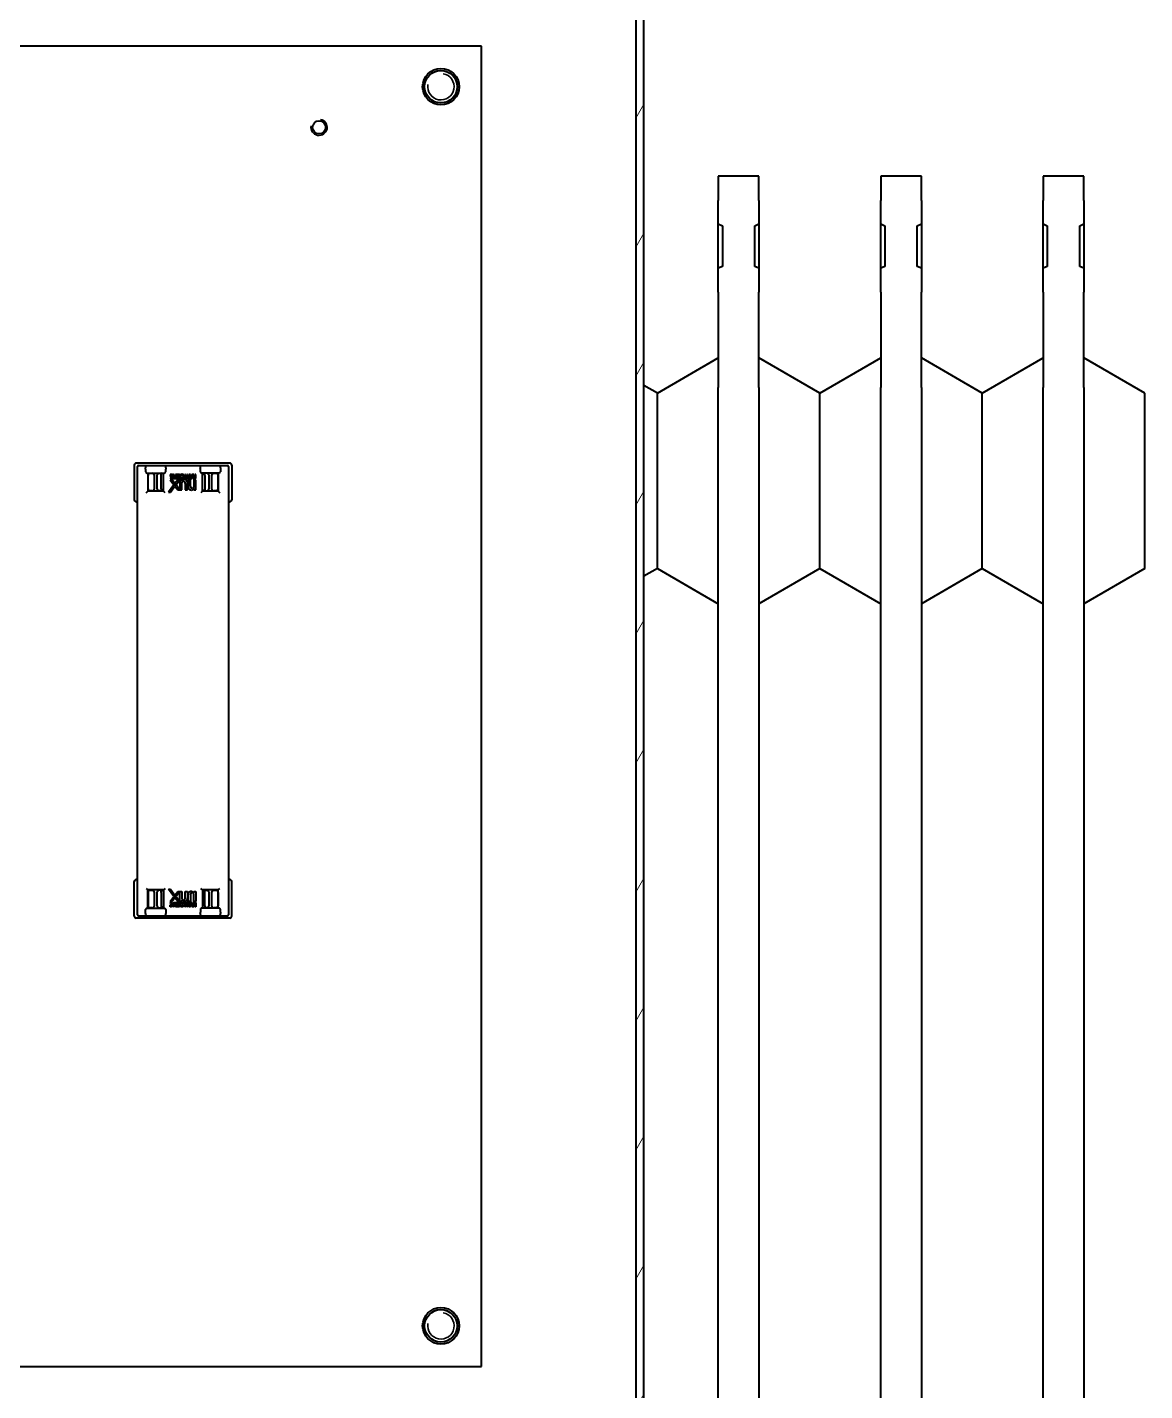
# Model space of a CAD drawing. Header units: millimetres. Extents: x 0 to 4205, y 0 to 2970.
# Drawn here: x 1960.5 to 2235.6, y 2294.3 to 2629.9 of the extents above; entities that cross this region are included whole.
import ezdxf

# ---------------------------------------------------------------- set-up
doc = ezdxf.new("R2010")
doc.units = ezdxf.units.MM
doc.header["$LTSCALE"] = 5
for name, color, linetype, lineweight in [('가시적인 것(ISO)', 3, 'Continuous', 40), ('가시적인 좁은 것(ISO)', 3, 'Continuous', 35), ('해치(ISO)', 7, 'Continuous', 18)]:
    doc.layers.add(name, color=color, linetype=linetype, lineweight=lineweight)

msp = doc.modelspace()

# ---------------------------------------------------------------- hatches: boundary and pattern name
at = {"layer": '해치(ISO)'}
h = msp.add_hatch(dxfattribs=at)
h.set_pattern_fill('ANSI31', color=256, scale=127, angle=14.99998, style=0)
h.set_pattern_definition([(60, (0, 0), (-13.74815, 7.937505), [])])
h.paths.add_polyline_path([(2112.348, 2655.227), (1685.348, 2655.227), (1685.348, 2270.227), (2112.348, 2270.227)])
h.paths.add_polyline_path([(1687.348, 2653.227), (2110.348, 2653.227), (2110.348, 2272.227), (1687.348, 2272.227)], flags=0)

# ---------------------------------------------------------------- linework, layer by layer
at = {"layer": '가시적인 것(ISO)'}
for p, q in [((2112.348, 2270.227), (2112.348, 2655.227)), ((2110.348, 2653.227), (2110.348, 2272.227)), ((2072.348, 2625.227), (1725.348, 2625.227)), ((2072.348, 2300.227), (2072.348, 2625.227)), ((2130.648, 2593.227), (2130.648, 2587.197)), ((2140.648, 2593.227), (2130.648, 2593.227)), ((2140.648, 2587.197), (2140.648, 2593.227)), ((2170.648, 2593.227), (2170.648, 2587.197)), ((2180.648, 2593.227), (2170.648, 2593.227)), ((2180.648, 2587.197), (2180.648, 2593.227)), ((2210.648, 2593.227), (2210.648, 2587.197)), ((2220.648, 2593.227), (2210.648, 2593.227)), ((2220.648, 2587.197), (2220.648, 2593.227)), ((2130.648, 2581.447), (2130.648, 2587.197)), ((2140.648, 2587.197), (2140.648, 2581.447)), ((2170.648, 2581.447), (2170.648, 2587.197)), ((2180.648, 2587.197), (2180.648, 2581.447)), ((2210.648, 2581.447), (2210.648, 2587.197)), ((2220.648, 2587.197), (2220.648, 2581.447)), ((2130.648, 2581.447), (2131.648, 2581.013)), ((2130.648, 2570.528), (2130.648, 2581.447)), ((2131.648, 2581.013), (2131.648, 2570.961)), ((2139.648, 2581.013), (2140.648, 2581.447)), ((2139.648, 2570.961), (2139.648, 2581.013)), ((2140.648, 2581.447), (2140.648, 2570.528)), ((2170.648, 2581.447), (2171.648, 2581.013)), ((2170.648, 2570.528), (2170.648, 2581.447)), ((2171.648, 2581.013), (2171.648, 2570.961)), ((2179.648, 2581.013), (2180.648, 2581.447)), ((2179.648, 2570.961), (2179.648, 2581.013)), ((2180.648, 2581.447), (2180.648, 2570.528)), ((2210.648, 2581.447), (2211.648, 2581.013)), ((2210.648, 2570.528), (2210.648, 2581.447)), ((2211.648, 2581.013), (2211.648, 2570.961)), ((2219.648, 2581.013), (2220.648, 2581.447)), ((2219.648, 2570.961), (2219.648, 2581.013)), ((2220.648, 2581.447), (2220.648, 2570.528)), ((2131.648, 2570.961), (2130.648, 2570.528)), ((2140.648, 2570.528), (2139.648, 2570.961)), ((2171.648, 2570.961), (2170.648, 2570.528)), ((2180.648, 2570.528), (2179.648, 2570.961)), ((2211.648, 2570.961), (2210.648, 2570.528)), ((2220.648, 2570.528), (2219.648, 2570.961)), ((2130.648, 2564.686), (2130.648, 2570.528)), ((2140.648, 2570.528), (2140.648, 2564.686)), ((2170.648, 2564.686), (2170.648, 2570.528)), ((2180.648, 2570.528), (2180.648, 2564.686)), ((2210.648, 2564.686), (2210.648, 2570.528)), ((2220.648, 2570.528), (2220.648, 2564.686)), ((2130.648, 2564.686), (2130.648, 2541.193)), ((2140.648, 2541.193), (2140.648, 2564.686)), ((2170.648, 2564.686), (2170.648, 2541.193)), ((2180.648, 2541.193), (2180.648, 2564.686)), ((2210.648, 2564.686), (2210.648, 2541.193)), ((2220.648, 2541.193), (2220.648, 2564.686)), ((2115.648, 2539.817), (2130.648, 2548.477)), ((2155.648, 2539.817), (2140.648, 2548.477)), ((2155.648, 2539.817), (2170.648, 2548.477)), ((2195.648, 2539.817), (2180.648, 2548.477)), ((2195.648, 2539.817), (2210.648, 2548.477)), ((2235.648, 2539.817), (2220.648, 2548.477)), ((2115.648, 2539.817), (2112.348, 2541.722)), ((2130.648, 2185.947), (2130.648, 2541.193)), ((2140.648, 2541.193), (2140.648, 2185.947)), ((2170.648, 2185.947), (2170.648, 2541.193)), ((2180.648, 2541.193), (2180.648, 2185.947)), ((2210.648, 2185.947), (2210.648, 2541.193)), ((2220.648, 2541.193), (2220.648, 2185.947)), ((2115.648, 2496.638), (2115.648, 2539.817)), ((2155.648, 2496.638), (2155.648, 2539.817)), ((2195.648, 2496.638), (2195.648, 2539.817)), ((2235.648, 2496.638), (2235.648, 2539.817)), ((1986.848, 2522.085), (1986.848, 2513.575)), ((2010.348, 2522.585), (1987.347, 2522.585)), ((1987.642, 2411.421), (1987.642, 2521.749)), ((1987.878, 2521.985), (2009.817, 2521.985)), ((1989.631, 2521.429), (1989.629, 2521.442)), ((1989.648, 2521.083), (1989.648, 2520.442)), ((1994.578, 2520.442), (1994.578, 2521.083)), ((1994.597, 2521.442), (1994.595, 2521.429)), ((2003.098, 2521.442), (2003.1, 2521.429)), ((2003.117, 2520.442), (2003.117, 2521.083)), ((2008.047, 2521.083), (2008.047, 2520.442)), ((2008.064, 2521.429), (2008.066, 2521.442)), ((2010.053, 2521.749), (2010.053, 2411.421)), ((2010.848, 2522.085), (2010.848, 2513.575)), ((1989.945, 2520.142), (1990.028, 2520.142)), ((1990.028, 2520.142), (1994.198, 2520.142)), ((1990.153, 2520.142), (1990.153, 2515.662)), ((1990.229, 2516.261), (1990.229, 2519.543)), ((1990.376, 2520.07), (1990.249, 2519.943)), ((1990.376, 2520.07), (1991.351, 2520.07)), ((1991.751, 2519.67), (1991.751, 2516.134)), ((1992.505, 2516.134), (1992.505, 2519.67)), ((1992.905, 2520.07), (1993.668, 2520.07)), ((1993.496, 2516.261), (1993.496, 2519.543)), ((1993.541, 2519.943), (1993.668, 2520.07)), ((1994.073, 2515.662), (1994.073, 2520.142)), ((1994.198, 2520.142), (1994.281, 2520.142)), ((1996.608, 2517.236), (1995.238, 2515.466)), ((1995.668, 2518.457), (1996.607, 2517.247)), ((1996.201, 2518.457), (1995.668, 2518.457)), ((1995.923, 2519.805), (1995.703, 2519.806)), ((1995.703, 2519.806), (1995.703, 2519.289)), ((1995.703, 2519.289), (1995.905, 2519.289)), ((1995.805, 2518.984), (1995.806, 2518.781)), ((1995.905, 2519.289), (1995.905, 2519.608)), ((1996.874, 2517.588), (1996.201, 2518.457)), ((1996.502, 2519.805), (1996.502, 2518.937)), ((1996.703, 2519.805), (1996.502, 2519.805)), ((1996.607, 2517.247), (1996.876, 2517.583)), ((1996.861, 2516.915), (1996.608, 2517.236)), ((1996.674, 2518.765), (1997.216, 2518.765)), ((1996.704, 2518.963), (1996.703, 2519.805)), ((1997.014, 2518.963), (1996.704, 2518.963)), ((1997.131, 2517.247), (1996.861, 2516.915)), ((1997.562, 2518.46), (1996.874, 2517.588)), ((1996.876, 2517.583), (1997.134, 2517.264)), ((1997.215, 2519.805), (1997.014, 2519.805)), ((1997.014, 2519.805), (1997.014, 2518.963)), ((1998.1, 2516.011), (1997.131, 2517.247)), ((1997.134, 2517.264), (1998.065, 2518.461)), ((1997.216, 2518.765), (1997.215, 2519.805)), ((1997.836, 2519.805), (1997.294, 2519.805)), ((1997.294, 2519.805), (1997.295, 2518.765)), ((1997.295, 2518.765), (1997.496, 2518.765)), ((1997.496, 2518.765), (1997.496, 2519.608)), ((1997.496, 2519.608), (1997.803, 2519.608)), ((1998.065, 2518.461), (1997.562, 2518.46)), ((1997.803, 2519.608), (1997.804, 2518.765)), ((1997.804, 2518.765), (1998.008, 2518.765)), ((1998.008, 2518.765), (1998.008, 2519.633)), ((1998.595, 2518.46), (1998.1, 2518.46)), ((1998.1, 2518.46), (1998.1, 2516.011)), ((1998.594, 2516), (1998.598, 2517.81)), ((1998.595, 2518.105), (1998.595, 2518.46)), ((1999.259, 2519.317), (1998.97, 2518.762)), ((1998.97, 2518.762), (1999.173, 2518.762)), ((1999.173, 2518.762), (1999.359, 2519.123)), ((1999.46, 2519.804), (1999.259, 2519.804)), ((1999.259, 2519.804), (1999.259, 2519.317)), ((1999.359, 2519.123), (1999.538, 2518.766)), ((1999.415, 2517.546), (1999.415, 2516)), ((1999.46, 2519.317), (1999.46, 2519.804)), ((1999.741, 2518.766), (1999.46, 2519.317)), ((1999.538, 2518.766), (1999.741, 2518.766)), ((1999.748, 2519.805), (1999.748, 2518.937)), ((1999.948, 2519.805), (1999.748, 2519.805)), ((1999.921, 2518.765), (2000.462, 2518.765)), ((1999.949, 2518.955), (1999.948, 2519.805)), ((2000.259, 2518.955), (1999.949, 2518.955)), ((1999.958, 2516), (1999.958, 2517.576)), ((2000.668, 2518.467), (2000.124, 2518.467)), ((2000.124, 2518.467), (2000.124, 2516.891)), ((2000.462, 2519.805), (2000.259, 2519.805)), ((2000.259, 2519.805), (2000.259, 2518.955)), ((2000.462, 2518.765), (2000.462, 2519.805)), ((2000.708, 2519.805), (2000.516, 2519.805)), ((2000.516, 2519.805), (2000.731, 2518.764)), ((2000.668, 2516.921), (2000.668, 2518.467)), ((2000.865, 2519.073), (2000.708, 2519.805)), ((2000.731, 2518.764), (2001.003, 2518.764)), ((2001.031, 2519.805), (2000.865, 2519.073)), ((2001.003, 2518.764), (2001.239, 2519.805)), ((2001.239, 2519.805), (2001.031, 2519.805)), ((2001.281, 2519.809), (2001.281, 2518.765)), ((2001.486, 2519.809), (2001.281, 2519.809)), ((2001.281, 2518.765), (2001.486, 2518.765)), ((2001.488, 2518.467), (2001.484, 2516.657)), ((2001.486, 2519.386), (2001.486, 2519.809)), ((2001.792, 2519.386), (2001.486, 2519.386)), ((2001.486, 2518.765), (2001.486, 2519.193)), ((2001.486, 2519.193), (2001.79, 2519.193)), ((2001.993, 2518.467), (2001.488, 2518.467)), ((2001.993, 2519.807), (2001.79, 2519.807)), ((2001.79, 2519.807), (2001.792, 2519.386)), ((2001.79, 2519.193), (2001.79, 2518.765)), ((2001.79, 2518.765), (2001.992, 2518.765)), ((2001.992, 2518.765), (2001.993, 2519.807)), ((2001.993, 2516.008), (2001.993, 2518.467)), ((2003.497, 2520.142), (2003.414, 2520.142)), ((2007.667, 2520.142), (2003.497, 2520.142)), ((2003.622, 2515.662), (2003.622, 2520.142)), ((2004.79, 2520.07), (2004.027, 2520.07)), ((2004.027, 2520.07), (2004.154, 2519.943)), ((2004.199, 2519.543), (2004.199, 2516.261)), ((2005.19, 2519.67), (2005.19, 2516.134)), ((2005.944, 2516.134), (2005.944, 2519.67)), ((2006.344, 2520.07), (2007.319, 2520.07)), ((2007.319, 2520.07), (2007.446, 2519.943)), ((2007.466, 2516.261), (2007.466, 2519.543)), ((2007.542, 2520.142), (2007.542, 2515.662)), ((2007.75, 2520.142), (2007.667, 2520.142)), ((1989.753, 2515.262), (1990.153, 2515.662)), ((1994.073, 2515.662), (1990.153, 2515.662)), ((1990.376, 2515.734), (1990.249, 2515.861)), ((1991.351, 2515.734), (1990.376, 2515.734)), ((1993.668, 2515.734), (1992.905, 2515.734)), ((1993.668, 2515.734), (1993.541, 2515.861)), ((1994.473, 2515.262), (1994.073, 2515.662)), ((1995.238, 2515.466), (1995.738, 2515.464)), ((1995.738, 2515.464), (1996.861, 2516.911)), ((1996.861, 2516.911), (1997.569, 2515.993)), ((1997.569, 2515.993), (1998.113, 2515.993)), ((1998.113, 2515.993), (1998.108, 2516)), ((1998.108, 2516), (1998.594, 2516)), ((1999.415, 2516), (1999.958, 2516)), ((2001.488, 2516.362), (2001.488, 2516.008)), ((2001.488, 2516.008), (2001.993, 2516.008)), ((2003.622, 2515.662), (2003.222, 2515.262)), ((2007.542, 2515.662), (2003.622, 2515.662)), ((2004.154, 2515.861), (2004.027, 2515.734)), ((2004.027, 2515.734), (2004.79, 2515.734)), ((2007.319, 2515.734), (2006.344, 2515.734)), ((2007.446, 2515.861), (2007.319, 2515.734)), ((2007.542, 2515.662), (2007.942, 2515.262)), ((1987.642, 2513.088), (1987.356, 2513.088)), ((2010.053, 2513.088), (2010.339, 2513.088)), ((2115.648, 2496.638), (2112.348, 2494.732)), ((2115.648, 2496.638), (2130.648, 2487.977)), ((2155.648, 2496.638), (2140.648, 2487.977)), ((2155.648, 2496.638), (2170.648, 2487.977)), ((2195.648, 2496.638), (2180.648, 2487.977)), ((2195.648, 2496.638), (2210.648, 2487.977)), ((2235.648, 2496.638), (2220.648, 2487.977)), ((1987.642, 2420.081), (1987.356, 2420.081)), ((2010.053, 2420.081), (2010.339, 2420.081)), ((1986.848, 2411.085), (1986.848, 2419.594)), ((1989.753, 2417.907), (1990.153, 2417.507)), ((1994.073, 2417.507), (1990.153, 2417.507)), ((1990.153, 2413.027), (1990.153, 2417.507)), ((1990.229, 2416.909), (1990.229, 2413.626)), ((1990.249, 2417.308), (1990.376, 2417.435)), ((1990.376, 2417.435), (1991.351, 2417.435)), ((1991.751, 2417.036), (1991.751, 2413.499)), ((1992.505, 2413.499), (1992.505, 2417.036)), ((1993.668, 2417.435), (1992.905, 2417.435)), ((1993.496, 2416.909), (1993.496, 2413.626)), ((1993.668, 2417.435), (1993.541, 2417.308)), ((1994.473, 2417.907), (1994.073, 2417.507)), ((1994.073, 2417.507), (1994.073, 2413.027)), ((1995.238, 2417.703), (1995.738, 2417.706)), ((1996.608, 2415.934), (1995.238, 2417.703)), ((1995.738, 2417.706), (1996.861, 2416.258)), ((1996.861, 2416.258), (1997.569, 2417.176)), ((1998.1, 2417.159), (1997.131, 2415.923)), ((1997.569, 2417.176), (1998.113, 2417.176)), ((1998.1, 2414.71), (1998.1, 2417.159)), ((1998.113, 2417.176), (1998.108, 2417.169)), ((1998.108, 2417.169), (1998.594, 2417.169)), ((1998.594, 2417.169), (1998.598, 2415.359)), ((1999.415, 2415.623), (1999.415, 2417.169)), ((1999.415, 2417.169), (1999.958, 2417.169)), ((1999.958, 2417.169), (1999.958, 2415.593)), ((2001.488, 2414.702), (2001.484, 2416.512)), ((2001.488, 2416.807), (2001.488, 2417.162)), ((2001.488, 2417.162), (2001.993, 2417.162)), ((2001.993, 2417.162), (2001.993, 2414.702)), ((2003.622, 2417.507), (2003.222, 2417.907)), ((2007.542, 2417.507), (2003.622, 2417.507)), ((2003.622, 2417.507), (2003.622, 2413.027)), ((2004.027, 2417.435), (2004.79, 2417.435)), ((2004.154, 2417.308), (2004.027, 2417.435)), ((2004.199, 2413.626), (2004.199, 2416.909)), ((2005.19, 2417.036), (2005.19, 2413.499)), ((2005.944, 2413.499), (2005.944, 2417.036)), ((2006.344, 2417.435), (2007.319, 2417.435)), ((2007.319, 2417.435), (2007.446, 2417.308)), ((2007.466, 2416.909), (2007.466, 2413.626)), ((2007.542, 2417.507), (2007.942, 2417.907)), ((2007.542, 2413.027), (2007.542, 2417.507)), ((2010.848, 2411.085), (2010.848, 2419.594)), ((1989.945, 2413.027), (1990.028, 2413.027)), ((1990.028, 2413.027), (1994.198, 2413.027)), ((1990.376, 2413.1), (1990.249, 2413.227)), ((1991.351, 2413.1), (1990.376, 2413.1)), ((1992.905, 2413.1), (1993.668, 2413.1)), ((1993.541, 2413.227), (1993.668, 2413.1)), ((1994.198, 2413.027), (1994.281, 2413.027)), ((1995.668, 2414.713), (1996.607, 2415.923)), ((1996.201, 2414.713), (1995.668, 2414.713)), ((1995.703, 2413.364), (1995.703, 2413.88)), ((1995.703, 2413.88), (1995.905, 2413.88)), ((1995.923, 2413.364), (1995.703, 2413.364)), ((1995.805, 2414.186), (1995.806, 2414.389)), ((1995.905, 2413.88), (1995.905, 2413.562)), ((1996.874, 2415.581), (1996.201, 2414.713)), ((1996.502, 2413.364), (1996.502, 2414.232)), ((1996.703, 2413.364), (1996.502, 2413.364)), ((1996.607, 2415.923), (1996.876, 2415.587)), ((1996.861, 2416.254), (1996.608, 2415.934)), ((1996.674, 2414.405), (1997.216, 2414.405)), ((1996.704, 2414.207), (1996.703, 2413.364)), ((1997.014, 2414.207), (1996.704, 2414.207)), ((1997.131, 2415.923), (1996.861, 2416.254)), ((1997.562, 2414.71), (1996.874, 2415.581)), ((1996.876, 2415.587), (1997.134, 2415.905)), ((1997.014, 2413.364), (1997.014, 2414.207)), ((1997.215, 2413.364), (1997.014, 2413.364)), ((1997.134, 2415.905), (1998.065, 2414.709)), ((1997.216, 2414.405), (1997.215, 2413.364)), ((1997.294, 2413.364), (1997.295, 2414.405)), ((1997.836, 2413.364), (1997.294, 2413.364)), ((1997.295, 2414.405), (1997.496, 2414.405)), ((1997.496, 2414.405), (1997.496, 2413.562)), ((1997.496, 2413.562), (1997.803, 2413.562)), ((1998.065, 2414.709), (1997.562, 2414.71)), ((1997.803, 2413.562), (1997.804, 2414.405)), ((1997.804, 2414.405), (1998.008, 2414.405)), ((1998.008, 2414.405), (1998.008, 2413.537)), ((1998.595, 2414.71), (1998.1, 2414.71)), ((1998.595, 2415.064), (1998.595, 2414.71)), ((1999.259, 2413.853), (1998.97, 2414.407)), ((1998.97, 2414.407), (1999.173, 2414.407)), ((1999.173, 2414.407), (1999.359, 2414.046)), ((1999.259, 2413.366), (1999.259, 2413.853)), ((1999.46, 2413.366), (1999.259, 2413.366)), ((1999.359, 2414.046), (1999.538, 2414.403)), ((1999.741, 2414.403), (1999.46, 2413.853)), ((1999.46, 2413.853), (1999.46, 2413.366)), ((1999.538, 2414.403), (1999.741, 2414.403)), ((1999.748, 2413.364), (1999.748, 2414.232)), ((1999.948, 2413.364), (1999.748, 2413.364)), ((1999.921, 2414.405), (2000.462, 2414.405)), ((1999.949, 2414.214), (1999.948, 2413.364)), ((2000.259, 2414.214), (1999.949, 2414.214)), ((2000.124, 2414.702), (2000.124, 2416.278)), ((2000.668, 2414.702), (2000.124, 2414.702)), ((2000.259, 2413.364), (2000.259, 2414.214)), ((2000.462, 2413.364), (2000.259, 2413.364)), ((2000.462, 2414.405), (2000.462, 2413.364)), ((2000.516, 2413.364), (2000.731, 2414.405)), ((2000.708, 2413.364), (2000.516, 2413.364)), ((2000.668, 2416.248), (2000.668, 2414.702)), ((2000.865, 2414.097), (2000.708, 2413.364)), ((2000.731, 2414.405), (2001.003, 2414.405)), ((2001.031, 2413.364), (2000.865, 2414.097)), ((2001.003, 2414.405), (2001.239, 2413.364)), ((2001.239, 2413.364), (2001.031, 2413.364)), ((2001.281, 2413.361), (2001.281, 2414.405)), ((2001.281, 2414.405), (2001.486, 2414.405)), ((2001.486, 2413.361), (2001.281, 2413.361)), ((2001.486, 2414.405), (2001.486, 2413.976)), ((2001.486, 2413.976), (2001.79, 2413.976)), ((2001.792, 2413.783), (2001.486, 2413.783)), ((2001.486, 2413.783), (2001.486, 2413.361)), ((2001.993, 2414.702), (2001.488, 2414.702)), ((2001.79, 2413.976), (2001.79, 2414.405)), ((2001.79, 2414.405), (2001.992, 2414.405)), ((2001.79, 2413.363), (2001.792, 2413.783)), ((2001.993, 2413.363), (2001.79, 2413.363)), ((2001.992, 2414.405), (2001.993, 2413.363)), ((2003.497, 2413.027), (2003.414, 2413.027)), ((2007.667, 2413.027), (2003.497, 2413.027)), ((2004.027, 2413.1), (2004.154, 2413.227)), ((2004.79, 2413.1), (2004.027, 2413.1)), ((2007.319, 2413.1), (2006.344, 2413.1)), ((2007.319, 2413.1), (2007.446, 2413.227)), ((2007.75, 2413.027), (2007.667, 2413.027)), ((2010.348, 2410.585), (1987.347, 2410.585)), ((1987.878, 2411.184), (2009.817, 2411.184)), ((1989.631, 2411.74), (1989.629, 2411.727)), ((1989.648, 2412.086), (1989.648, 2412.727)), ((1994.578, 2412.727), (1994.578, 2412.086)), ((1994.597, 2411.727), (1994.595, 2411.74)), ((2003.098, 2411.727), (2003.1, 2411.74)), ((2003.117, 2412.727), (2003.117, 2412.086)), ((2008.047, 2412.086), (2008.047, 2412.727)), ((2008.064, 2411.74), (2008.066, 2411.727)), ((1725.348, 2300.227), (2072.348, 2300.227))]:
    msp.add_line(p, q, dxfattribs=at)
for centre, radius in [((2062.348, 2615.227), 4.5), ((2062.348, 2615.227), 4), ((2032.348, 2605.227), 1.621), ((2062.348, 2310.227), 4.5), ((2062.348, 2310.227), 4)]:
    msp.add_circle(centre, radius, dxfattribs=at)
for centre, major_axis, ratio, start_param, end_param in [((1987.348, 2522.085), (0.354, -0.354), 0.9996955, 2.3563468, 3.9268385), ((1987.886, 2521.741), (0.175, -0.175), 0.9702875, 2.3712736, 3.9119117), ((1989.931, 2521.435), (-0.127, 0.431), 0.6553361, 0.2131825, 1.3650854), ((1989.613, 2521.083), (0, 0.4), 0.0874887, 4.712389, 5.7595865), ((1989.949, 2520.442), (-0.301, 0), 0.9961947, 0, 0.8614023), ((1994.277, 2520.442), (0.301, 0), 0.9961947, 5.4217831, 6.2831853), ((1994.295, 2521.435), (0.127, 0.431), 0.6553361, 4.9180999, 6.0700028), ((1994.613, 2521.083), (0, 0.4), 0.0874887, 0.5235988, 1.5707963), ((2003.4, 2521.435), (-0.127, 0.431), 0.6553361, 0.2131825, 1.3650854), ((2003.082, 2521.083), (0, 0.4), 0.0874887, 4.712389, 5.7595865), ((2003.418, 2520.442), (-0.301, 0), 0.9961947, 0, 0.8614023), ((2007.746, 2520.442), (0.301, 0), 0.9961947, 5.4217831, 6.2831853), ((2007.764, 2521.435), (0.127, 0.431), 0.6553361, 4.9180999, 6.0700028), ((2008.082, 2521.083), (0, 0.4), 0.0874887, 0.5235988, 1.5707963), ((2009.809, 2521.741), (-0.175, -0.175), 0.9702875, 2.3712736, 3.9119117), ((2010.348, 2522.085), (-0.354, -0.354), 0.9996955, 2.3563468, 3.9268385), ((1990.25, 2519.543), (0, 0.4), 0.0524078, 0.0523599, 1.5707963), ((1991.35, 2519.669), (0.284, 0.284), 0.9972647, 5.4991567, 7.0672139), ((1992.906, 2519.669), (0.284, -0.284), 0.9972647, 2.357564, 3.9256213), ((1993.68, 2519.669), (0.284, 0.284), 0.9972647, 5.6951578, 7.1003156), ((1983.035, 2496.622), (16.201, 21.426), 0.1124582, 6.1355453, 6.2259598), ((1974.663, 2475.073), (25.032, 43.254), 0.0840576, 6.1389453, 6.228334), ((2004.015, 2519.669), (-0.284, 0.284), 0.9972647, 5.466055, 6.8712128), ((2004.789, 2519.669), (0.284, 0.284), 0.9972647, 5.4991567, 7.0672139), ((2006.345, 2519.669), (-0.284, 0.284), 0.9972647, 5.4991567, 7.0672139), ((2007.445, 2519.543), (0, -0.4), 0.0524078, 1.5707963, 3.0892328), ((1990.25, 2516.261), (0, -0.4), 0.0524078, 4.712389, 6.2308254), ((1991.35, 2516.135), (0.284, -0.284), 0.9972647, 5.4991567, 7.0672139), ((1992.906, 2516.135), (-0.284, -0.284), 0.9972647, 5.4991567, 7.0672139), ((1993.68, 2516.135), (-0.284, 0.284), 0.9972647, 2.3244623, 3.7296202), ((2042.875, 2589.185), (42.489, 73.045), 0.0646687, 3.0308729, 3.0996216), ((2018.508, 2539.712), (17.662, 23.292), 0.1079467, 3.0001883, 3.0868201), ((2004.015, 2516.135), (-0.284, -0.284), 0.9972647, 5.6951578, 7.1003156), ((2004.789, 2516.135), (0.284, -0.284), 0.9972647, 5.4991567, 7.0672139), ((2006.345, 2516.135), (-0.284, -0.284), 0.9972647, 5.4991567, 7.0672139), ((2007.445, 2516.261), (0, 0.4), 0.0524078, 3.1939525, 4.712389), ((1987.348, 2513.575), (-0.277, -0.416), 0.9995052, 5.3005614, 6.3892197), ((1987.28, 2513.473), (-0.497, 0.127), 0.7306361, 1.4257443, 1.8902767), ((1987.356, 2513.589), (-0.277, -0.416), 0.9995052, 0.5705668, 0.5877156), ((2010.416, 2513.473), (-0.497, -0.127), 0.7306361, 1.2341672, 1.7158484), ((2010.348, 2513.575), (0.277, -0.416), 0.9995052, 6.1771509, 7.2658092), ((1987.348, 2419.594), (-0.277, 0.416), 0.9995052, 6.1771509, 7.2658092), ((1987.28, 2419.696), (-0.497, -0.127), 0.7306361, 4.3929086, 4.857441), ((1987.356, 2419.581), (-0.277, 0.416), 0.9995052, 5.6954697, 5.7126185), ((2010.416, 2419.696), (-0.497, 0.127), 0.7306361, 4.5673369, 5.0490181), ((2010.348, 2419.594), (0.277, 0.416), 0.9995052, 5.3005614, 6.3892197), ((1990.25, 2416.909), (0, -0.4), 0.0524078, 3.1939525, 4.712389), ((1991.35, 2417.035), (0.284, 0.284), 0.9972647, 5.4991567, 7.0672139), ((1992.906, 2417.035), (-0.284, 0.284), 0.9972647, 5.4991567, 7.0672139), ((1993.68, 2417.035), (-0.284, -0.284), 0.9972647, 2.5535651, 3.958723), ((2042.875, 2343.984), (-42.489, 73.045), 0.0646687, 0.0419711, 0.1107198), ((2018.508, 2393.457), (-17.662, 23.292), 0.1079467, 0.0547725, 0.1414043), ((2004.015, 2417.035), (-0.284, 0.284), 0.9972647, 5.466055, 6.8712128), ((2004.789, 2417.035), (0.284, 0.284), 0.9972647, 5.4991567, 7.0672139), ((2006.345, 2417.035), (-0.284, 0.284), 0.9972647, 5.4991567, 7.0672139), ((2007.445, 2416.909), (0, 0.4), 0.0524078, 4.712389, 6.2308254), ((1990.25, 2413.626), (0, 0.4), 0.0524078, 1.5707963, 3.0892328), ((1991.35, 2413.5), (0.284, -0.284), 0.9972647, 5.4991567, 7.0672139), ((1992.906, 2413.5), (0.284, 0.284), 0.9972647, 2.357564, 3.9256213), ((1993.68, 2413.5), (0.284, -0.284), 0.9972647, 5.466055, 6.8712128), ((1983.035, 2436.548), (-16.201, 21.426), 0.1124582, 3.1988182, 3.2892327), ((1974.663, 2458.096), (-25.032, 43.254), 0.0840576, 3.1964439, 3.2858327), ((2004.015, 2413.5), (-0.284, -0.284), 0.9972647, 5.6951578, 7.1003156), ((2004.789, 2413.5), (0.284, -0.284), 0.9972647, 5.4991567, 7.0672139), ((2006.345, 2413.5), (-0.284, -0.284), 0.9972647, 5.4991567, 7.0672139), ((2007.445, 2413.626), (0, -0.4), 0.0524078, 0.0523599, 1.5707963), ((1987.348, 2411.085), (0.354, 0.354), 0.9996955, 2.3563468, 3.9268385), ((1987.886, 2411.428), (0.175, 0.175), 0.9702875, 2.3712736, 3.9119117), ((1989.931, 2411.734), (-0.127, -0.431), 0.6553361, 4.9180999, 6.0700028), ((1989.613, 2412.086), (0, -0.4), 0.0874887, 0.5235988, 1.5707963), ((1989.949, 2412.727), (-0.301, 0), 0.9961947, 5.4217831, 6.2831853), ((1994.277, 2412.727), (0.301, 0), 0.9961947, 0, 0.8614023), ((1994.295, 2411.734), (0.127, -0.431), 0.6553361, 0.2131825, 1.3650854), ((1994.613, 2412.086), (0, -0.4), 0.0874887, 4.712389, 5.7595865), ((2003.4, 2411.734), (-0.127, -0.431), 0.6553361, 4.9180999, 6.0700028), ((2003.082, 2412.086), (0, -0.4), 0.0874887, 0.5235988, 1.5707963), ((2003.418, 2412.727), (-0.301, 0), 0.9961947, 5.4217831, 6.2831853), ((2007.746, 2412.727), (0.301, 0), 0.9961947, 0, 0.8614023), ((2007.764, 2411.734), (0.127, -0.431), 0.6553361, 0.2131825, 1.3650854), ((2008.082, 2412.086), (0, -0.4), 0.0874887, 4.712389, 5.7595865), ((2009.809, 2411.428), (-0.175, 0.175), 0.9702875, 2.3712736, 3.9119117), ((2010.348, 2411.085), (-0.354, 0.354), 0.9996955, 2.3563468, 3.9268385)]:
    msp.add_ellipse(centre, major_axis=major_axis, ratio=ratio, start_param=start_param, end_param=end_param, dxfattribs=at)
for points in [[(1989.747, 2521.839), (1989.782, 2521.863), (1989.819, 2521.879), (1989.854, 2521.886)], [(1994.479, 2521.839), (1994.444, 2521.863), (1994.407, 2521.879), (1994.372, 2521.886)], [(2003.216, 2521.839), (2003.251, 2521.863), (2003.288, 2521.879), (2003.323, 2521.886)], [(2007.948, 2521.839), (2007.913, 2521.863), (2007.876, 2521.879), (2007.841, 2521.886)], [(1993.541, 2519.943), (1993.541, 2519.943), (1993.541, 2519.943), (1993.54, 2519.943)], [(1995.905, 2519.608), (1996.114, 2519.608), (1996.253, 2519.481), (1996.253, 2519.289)], [(1996.459, 2519.289), (1996.459, 2519.574), (1996.265, 2519.805), (1995.923, 2519.805)], [(1996.502, 2518.937), (1996.5, 2518.822), (1996.557, 2518.765), (1996.674, 2518.765)], [(1998.008, 2519.633), (1998.01, 2519.747), (1997.953, 2519.805), (1997.836, 2519.805)], [(1999.15, 2518.512), (1998.977, 2518.494), (1998.701, 2518.34), (1998.595, 2518.105)], [(1998.598, 2517.81), (1998.621, 2517.965), (1998.746, 2518.125), (1998.946, 2518.137)], [(1998.946, 2518.137), (1999.14, 2518.149), (1999.274, 2518.061), (1999.348, 2517.908)], [(1999.857, 2518.147), (1999.735, 2518.39), (1999.511, 2518.55), (1999.15, 2518.512)], [(1999.748, 2518.937), (1999.747, 2518.822), (1999.804, 2518.765), (1999.921, 2518.765)], [(2004.154, 2519.943), (2004.154, 2519.943), (2004.154, 2519.943), (2004.155, 2519.943)], [(1993.541, 2515.861), (1993.541, 2515.861), (1993.541, 2515.861), (1993.54, 2515.861)], [(2000.225, 2516.32), (2000.348, 2516.077), (2000.572, 2515.917), (2000.932, 2515.955)], [(2001.136, 2516.33), (2000.943, 2516.319), (2000.808, 2516.407), (2000.734, 2516.559)], [(2000.932, 2515.955), (2001.106, 2515.974), (2001.381, 2516.127), (2001.488, 2516.362)], [(2001.484, 2516.657), (2001.461, 2516.502), (2001.336, 2516.342), (2001.136, 2516.33)], [(2004.154, 2515.861), (2004.154, 2515.861), (2004.154, 2515.861), (2004.155, 2515.861)], [(1993.541, 2417.308), (1993.541, 2417.308), (1993.541, 2417.308), (1993.54, 2417.308)], [(2000.225, 2416.849), (2000.348, 2417.092), (2000.572, 2417.252), (2000.932, 2417.214)], [(2001.136, 2416.839), (2000.943, 2416.851), (2000.808, 2416.763), (2000.734, 2416.61)], [(2000.932, 2417.214), (2001.106, 2417.196), (2001.381, 2417.042), (2001.488, 2416.807)], [(2001.484, 2416.512), (2001.461, 2416.667), (2001.336, 2416.827), (2001.136, 2416.839)], [(2004.154, 2417.308), (2004.154, 2417.308), (2004.154, 2417.308), (2004.155, 2417.308)], [(1993.541, 2413.227), (1993.541, 2413.227), (1993.541, 2413.227), (1993.54, 2413.227)], [(1995.905, 2413.562), (1996.114, 2413.562), (1996.253, 2413.689), (1996.253, 2413.88)], [(1996.459, 2413.88), (1996.459, 2413.595), (1996.265, 2413.364), (1995.923, 2413.364)], [(1996.502, 2414.232), (1996.5, 2414.347), (1996.557, 2414.405), (1996.674, 2414.405)], [(1998.008, 2413.537), (1998.01, 2413.422), (1997.953, 2413.365), (1997.836, 2413.364)], [(1999.15, 2414.657), (1998.977, 2414.676), (1998.701, 2414.829), (1998.595, 2415.064)], [(1998.598, 2415.359), (1998.621, 2415.204), (1998.746, 2415.044), (1998.946, 2415.032)], [(1998.946, 2415.032), (1999.14, 2415.021), (1999.274, 2415.109), (1999.348, 2415.261)], [(1999.857, 2415.022), (1999.735, 2414.779), (1999.511, 2414.619), (1999.15, 2414.657)], [(1999.748, 2414.232), (1999.747, 2414.347), (1999.804, 2414.405), (1999.921, 2414.405)], [(2004.154, 2413.227), (2004.154, 2413.227), (2004.154, 2413.227), (2004.155, 2413.227)], [(1994.479, 2411.331), (1994.444, 2411.307), (1994.407, 2411.291), (1994.372, 2411.283)], [(2003.216, 2411.331), (2003.251, 2411.307), (2003.288, 2411.291), (2003.323, 2411.283)], [(2007.948, 2411.331), (2007.913, 2411.307), (2007.876, 2411.291), (2007.841, 2411.283)]]:
    msp.add_open_spline(points, degree=3, dxfattribs=at)
for points, knots in [([(1989.753, 2520.214), (1989.778, 2520.193), (1989.811, 2520.174), (1989.868, 2520.151), (1989.899, 2520.144), (1989.934, 2520.142), (1989.94, 2520.142), (1989.945, 2520.142)], [0.025033421, 0.025033421, 0.025033421, 0.025033421, 0.034687727, 0.034687727, 0.043906977, 0.043906977, 0.045631771, 0.045631771, 0.045631771, 0.045631771]), ([(1993.496, 2519.543), (1993.496, 2519.603), (1993.497, 2519.666), (1993.502, 2519.778), (1993.505, 2519.827), (1993.511, 2519.879), (1993.514, 2519.895), (1993.52, 2519.919), (1993.523, 2519.928), (1993.53, 2519.938), (1993.534, 2519.941), (1993.539, 2519.942), (1993.54, 2519.943), (1993.54, 2519.943)], [-0.060721508, -0.060721508, -0.060721508, -0.060721508, -0.042771244, -0.042771244, -0.024820981, -0.024820981, -0.016712752, -0.016712752, -0.008604522, -0.008604522, -0.003085727, -0.003085727, -0.002585934, -0.002585934, -0.002585934, -0.002585934]), ([(1994.281, 2520.142), (1994.287, 2520.142), (1994.292, 2520.142), (1994.327, 2520.144), (1994.358, 2520.151), (1994.415, 2520.174), (1994.448, 2520.193), (1994.473, 2520.214)], [0.327553173, 0.327553173, 0.327553173, 0.327553173, 0.329277968, 0.329277968, 0.338497217, 0.338497217, 0.348151523, 0.348151523, 0.348151523, 0.348151523]), ([(1996.253, 2519.289), (1996.254, 2519.098), (1996.114, 2518.967), (1995.923, 2518.967), (1995.825, 2518.967), (1995.832, 2518.977), (1995.805, 2518.984)], [1, 1, 1, 1, 2, 2, 2, 3, 3, 3, 3]), ([(1995.806, 2518.781), (1995.833, 2518.777), (1995.851, 2518.764), (1995.927, 2518.764), (1996.259, 2518.764), (1996.459, 2519.005), (1996.459, 2519.289)], [4, 4, 4, 4, 5, 5, 5, 6, 6, 6, 6]), ([(1999.118, 2519.288), (1999.118, 2519.581), (1998.88, 2519.819), (1998.587, 2519.819), (1998.294, 2519.819), (1998.057, 2519.581), (1998.057, 2519.288)], [2, 2, 2, 2, 3, 3, 3, 4, 4, 4, 4]), ([(1998.057, 2519.288), (1998.057, 2518.995), (1998.294, 2518.758), (1998.587, 2518.758), (1998.88, 2518.758), (1999.118, 2518.995), (1999.118, 2519.288)], [0, 0, 0, 0, 1, 1, 1, 2, 2, 2, 2]), ([(1998.248, 2519.287), (1998.248, 2519.474), (1998.4, 2519.626), (1998.587, 2519.626), (1998.775, 2519.626), (1998.926, 2519.474), (1998.926, 2519.287)], [2, 2, 2, 2, 3, 3, 3, 4, 4, 4, 4]), ([(1998.926, 2519.287), (1998.926, 2519.1), (1998.775, 2518.948), (1998.587, 2518.948), (1998.4, 2518.948), (1998.248, 2519.1), (1998.248, 2519.287)], [0, 0, 0, 0, 1, 1, 1, 2, 2, 2, 2]), ([(2003.414, 2520.142), (2003.409, 2520.142), (2003.403, 2520.142), (2003.368, 2520.144), (2003.337, 2520.151), (2003.28, 2520.174), (2003.247, 2520.193), (2003.222, 2520.214)], [-0.232224243, -0.232224243, -0.232224243, -0.232224243, -0.230499449, -0.230499449, -0.221280199, -0.221280199, -0.211625893, -0.211625893, -0.211625893, -0.211625893]), ([(2004.199, 2519.543), (2004.199, 2519.603), (2004.198, 2519.666), (2004.193, 2519.778), (2004.19, 2519.827), (2004.184, 2519.879), (2004.181, 2519.895), (2004.175, 2519.919), (2004.172, 2519.928), (2004.165, 2519.938), (2004.161, 2519.941), (2004.156, 2519.942), (2004.155, 2519.943), (2004.155, 2519.943)], [-0.060721508, -0.060721508, -0.060721508, -0.060721508, -0.042771244, -0.042771244, -0.024820981, -0.024820981, -0.016712752, -0.016712752, -0.008604522, -0.008604522, -0.003085727, -0.003085727, -0.002585934, -0.002585934, -0.002585934, -0.002585934]), ([(2007.942, 2520.214), (2007.917, 2520.193), (2007.884, 2520.174), (2007.827, 2520.151), (2007.796, 2520.144), (2007.761, 2520.142), (2007.756, 2520.142), (2007.75, 2520.142)], [-0.161559051, -0.161559051, -0.161559051, -0.161559051, -0.151904745, -0.151904745, -0.142685495, -0.142685495, -0.140960701, -0.140960701, -0.140960701, -0.140960701]), ([(1993.496, 2516.261), (1993.496, 2516.201), (1993.497, 2516.138), (1993.502, 2516.026), (1993.505, 2515.977), (1993.511, 2515.925), (1993.514, 2515.909), (1993.52, 2515.885), (1993.523, 2515.876), (1993.53, 2515.866), (1993.534, 2515.863), (1993.539, 2515.862), (1993.54, 2515.862), (1993.54, 2515.861)], [0.060721508, 0.060721508, 0.060721508, 0.060721508, 0.078671771, 0.078671771, 0.096622034, 0.096622034, 0.104730264, 0.104730264, 0.112838493, 0.112838493, 0.118357288, 0.118357288, 0.118857082, 0.118857082, 0.118857082, 0.118857082]), ([(2004.199, 2516.261), (2004.199, 2516.201), (2004.198, 2516.138), (2004.193, 2516.026), (2004.19, 2515.977), (2004.184, 2515.925), (2004.181, 2515.909), (2004.175, 2515.885), (2004.172, 2515.876), (2004.165, 2515.866), (2004.161, 2515.863), (2004.156, 2515.862), (2004.155, 2515.862), (2004.155, 2515.861)], [0.060721508, 0.060721508, 0.060721508, 0.060721508, 0.078671771, 0.078671771, 0.096622034, 0.096622034, 0.104730264, 0.104730264, 0.112838493, 0.112838493, 0.118357288, 0.118357288, 0.118857082, 0.118857082, 0.118857082, 0.118857082]), ([(1993.496, 2416.909), (1993.496, 2416.969), (1993.497, 2417.032), (1993.502, 2417.144), (1993.505, 2417.193), (1993.511, 2417.245), (1993.514, 2417.26), (1993.52, 2417.284), (1993.523, 2417.294), (1993.53, 2417.303), (1993.534, 2417.306), (1993.539, 2417.308), (1993.54, 2417.308), (1993.54, 2417.308)], [-0.060721508, -0.060721508, -0.060721508, -0.060721508, -0.042771244, -0.042771244, -0.024820981, -0.024820981, -0.016712752, -0.016712752, -0.008604522, -0.008604522, -0.003085727, -0.003085727, -0.002585934, -0.002585934, -0.002585934, -0.002585934]), ([(2004.199, 2416.909), (2004.199, 2416.969), (2004.198, 2417.032), (2004.193, 2417.144), (2004.19, 2417.193), (2004.184, 2417.245), (2004.181, 2417.26), (2004.175, 2417.284), (2004.172, 2417.294), (2004.165, 2417.303), (2004.161, 2417.306), (2004.156, 2417.308), (2004.155, 2417.308), (2004.155, 2417.308)], [-0.060721508, -0.060721508, -0.060721508, -0.060721508, -0.042771244, -0.042771244, -0.024820981, -0.024820981, -0.016712752, -0.016712752, -0.008604522, -0.008604522, -0.003085727, -0.003085727, -0.002585934, -0.002585934, -0.002585934, -0.002585934]), ([(1989.753, 2412.955), (1989.778, 2412.977), (1989.811, 2412.996), (1989.868, 2413.018), (1989.899, 2413.025), (1989.934, 2413.027), (1989.94, 2413.027), (1989.945, 2413.027)], [-0.161559051, -0.161559051, -0.161559051, -0.161559051, -0.151904745, -0.151904745, -0.142685495, -0.142685495, -0.140960701, -0.140960701, -0.140960701, -0.140960701]), ([(1993.496, 2413.626), (1993.496, 2413.566), (1993.497, 2413.503), (1993.502, 2413.391), (1993.505, 2413.342), (1993.511, 2413.29), (1993.514, 2413.275), (1993.52, 2413.25), (1993.523, 2413.241), (1993.53, 2413.232), (1993.534, 2413.228), (1993.539, 2413.227), (1993.54, 2413.227), (1993.54, 2413.227)], [0.060721508, 0.060721508, 0.060721508, 0.060721508, 0.078671771, 0.078671771, 0.096622034, 0.096622034, 0.104730264, 0.104730264, 0.112838493, 0.112838493, 0.118357288, 0.118357288, 0.118857082, 0.118857082, 0.118857082, 0.118857082]), ([(1994.281, 2413.027), (1994.287, 2413.027), (1994.292, 2413.027), (1994.327, 2413.025), (1994.358, 2413.018), (1994.415, 2412.996), (1994.448, 2412.977), (1994.473, 2412.955)], [-0.232224243, -0.232224243, -0.232224243, -0.232224243, -0.230499449, -0.230499449, -0.221280199, -0.221280199, -0.211625893, -0.211625893, -0.211625893, -0.211625893]), ([(1996.253, 2413.88), (1996.254, 2414.072), (1996.114, 2414.202), (1995.923, 2414.202), (1995.825, 2414.202), (1995.832, 2414.193), (1995.805, 2414.186)], [1, 1, 1, 1, 2, 2, 2, 3, 3, 3, 3]), ([(1995.806, 2414.389), (1995.833, 2414.393), (1995.851, 2414.405), (1995.927, 2414.405), (1996.259, 2414.405), (1996.459, 2414.165), (1996.459, 2413.88)], [4, 4, 4, 4, 5, 5, 5, 6, 6, 6, 6]), ([(1998.057, 2413.881), (1998.057, 2414.174), (1998.294, 2414.411), (1998.587, 2414.411), (1998.88, 2414.411), (1999.118, 2414.174), (1999.118, 2413.881)], [0, 0, 0, 0, 1, 1, 1, 2, 2, 2, 2]), ([(1999.118, 2413.881), (1999.118, 2413.588), (1998.88, 2413.351), (1998.587, 2413.351), (1998.294, 2413.351), (1998.057, 2413.588), (1998.057, 2413.881)], [2, 2, 2, 2, 3, 3, 3, 4, 4, 4, 4]), ([(1998.926, 2413.883), (1998.926, 2414.07), (1998.775, 2414.222), (1998.587, 2414.222), (1998.4, 2414.222), (1998.248, 2414.07), (1998.248, 2413.883)], [0, 0, 0, 0, 1, 1, 1, 2, 2, 2, 2]), ([(1998.248, 2413.883), (1998.248, 2413.695), (1998.4, 2413.543), (1998.587, 2413.543), (1998.775, 2413.543), (1998.926, 2413.695), (1998.926, 2413.883)], [2, 2, 2, 2, 3, 3, 3, 4, 4, 4, 4]), ([(2003.414, 2413.027), (2003.409, 2413.027), (2003.403, 2413.027), (2003.368, 2413.025), (2003.337, 2413.018), (2003.28, 2412.996), (2003.247, 2412.977), (2003.222, 2412.955)], [0.327553173, 0.327553173, 0.327553173, 0.327553173, 0.329277968, 0.329277968, 0.338497217, 0.338497217, 0.348151523, 0.348151523, 0.348151523, 0.348151523]), ([(2004.199, 2413.626), (2004.199, 2413.566), (2004.198, 2413.503), (2004.193, 2413.391), (2004.19, 2413.342), (2004.184, 2413.29), (2004.181, 2413.275), (2004.175, 2413.25), (2004.172, 2413.241), (2004.165, 2413.232), (2004.161, 2413.228), (2004.156, 2413.227), (2004.155, 2413.227), (2004.155, 2413.227)], [0.060721508, 0.060721508, 0.060721508, 0.060721508, 0.078671771, 0.078671771, 0.096622034, 0.096622034, 0.104730264, 0.104730264, 0.112838493, 0.112838493, 0.118357288, 0.118357288, 0.118857082, 0.118857082, 0.118857082, 0.118857082]), ([(2007.942, 2412.955), (2007.917, 2412.977), (2007.884, 2412.996), (2007.827, 2413.018), (2007.796, 2413.025), (2007.761, 2413.027), (2007.756, 2413.027), (2007.75, 2413.027)], [0.025033421, 0.025033421, 0.025033421, 0.025033421, 0.034687727, 0.034687727, 0.043906977, 0.043906977, 0.045631771, 0.045631771, 0.045631771, 0.045631771]), ([(1989.747, 2411.331), (1989.749, 2411.329), (1989.751, 2411.328), (1989.786, 2411.305), (1989.821, 2411.29), (1989.854, 2411.283)], [0.194023123, 0.194023123, 0.194023123, 0.194023123, 0.194914776, 0.194914776, 0.210654291, 0.210654291, 0.210654291, 0.210654291])]:
    msp.add_open_spline(points, degree=3, knots=knots, dxfattribs=at)
at = {"layer": '가시적인 좁은 것(ISO)'}
for centre, radius in [((2062.348, 2615.227), 3.256), ((2032.348, 2605.227), 2), ((2062.348, 2310.227), 3.256)]:
    msp.add_arc(centre, radius, 170, 80, dxfattribs=at)

doc.saveas('drawing.dxf')
